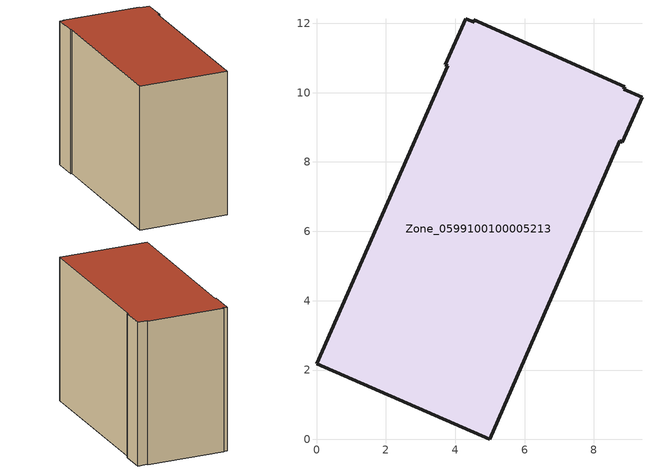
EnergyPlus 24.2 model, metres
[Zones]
Zone_0599100100005213
 floor ground (C_G): 3.79,10.77 3.72,10.8 4.3,12.13 4.54,12.03 4.53,12.1 8.89,10.18 8.86,10.1 9.39,9.86 8.82,8.57 8.74,8.61 5,0 0,2.18 z0
 wall outside (C_F): 3.72,10.8 3.79,10.77 0,2.18 5,0 8.74,8.61 8.82,8.57 9.39,9.86 8.86,10.1 8.89,10.18 4.53,12.1 4.54,12.03 4.3,12.13 3.72,10.8 z0:8.83
 roof outside (C_R): 4.54,12.03 4.3,12.13 3.72,10.8 3.79,10.77 0,2.18 5,0 8.74,8.61 8.82,8.57 9.39,9.86 8.86,10.1 8.89,10.18 4.53,12.1 z8.83
[BUILDING]
Pand.0599100100005213: North Axis=0; Terrain=City; Loads Convergence Tolerance Value=0.04; Temperature Convergence Tolerance Value=0.4; Solar Distribution=FullExterior; Maximum Number of Warmup Days=25; Minimum Number of Warmup Days=1
[Site:Location]
Rotterdam.The.Hague.AP_ZH_NLD Design_Conditions: Latitude=51.96; Longitude=4.45; Time Zone=1; Elevation=-4.5
[SITE:GROUNDTEMPERATURE:BUILDINGSURFACE]
18, 18, 18, 18, 18, 18, 18, 18, 18, 18, 18, 18
[MATERIAL] Thermal Absorptance=0.9; Solar Absorptance=0.7; Visible Absorptance=0.7
Name | Roughness | Thickness | Conductivity | Density | Specific Heat
G.TI.2006-2014 | MediumSmooth | 0.15 | 0.06 | 540 | 1210
F.TI.2006-2014 | Rough | 0.3 | 0.12 | 1920 | 840
R.TI.2006-2014 | MediumRough | 0.2 | 0.08 | 1500 | 1000
[CONSTRUCTION]
C_G: G.TI.2006-2014
C_F: F.TI.2006-2014
C_R: R.TI.2006-2014
[ZONE]
Zone_0599100100005213: Type=1; Multiplier=1; Ceiling Height=Autocalculate; Volume=Autocalculate; Floor Area=autocalculate; Part of Total Floor Area=Yes
[ZONEINFILTRATION:DESIGNFLOWRATE]
Infil_Zone_0599100100005213: Zone or ZoneList or Space or SpaceList=Zone_0599100100005213; Schedule=AlwaysOn; Design Flow Rate Calculation Method=Flow/Area; Flow Rate per Floor Area=0.0015; Constant Term Coefficient=1; Temperature Term Coefficient=0; Velocity Term Coefficient=0; Velocity Squared Term Coefficient=0
[HVACTEMPLATE:ZONE:IDEALLOADSAIRSYSTEM]
Zone_0599100100005213: Maximum Heating Supply Air Temperature=50; Minimum Cooling Supply Air Temperature=13; Maximum Heating Supply Air Humidity Ratio=0.0156; Minimum Cooling Supply Air Humidity Ratio=0.0077; Heating Limit=NoLimit; Cooling Limit=NoLimit; Dehumidification Control Type=ConstantSensibleHeatRatio; Cooling Sensible Heat Ratio=0.7; Dehumidification Setpoint=60; Humidification Control Type=None; Humidification Setpoint=30; Outdoor Air Method=None; Outdoor Air Flow Rate per Person=0.00944; Outdoor Air Flow Rate per Zone Floor Area=0; Outdoor Air Flow Rate per Zone=0; Demand Controlled Ventilation Type=None; Outdoor Air Economizer Type=NoEconomizer; Heat Recovery Type=None; Sensible Heat Recovery Effectiveness=0.7; Latent Heat Recovery Effectiveness=0.65
[ZONECONTROL:THERMOSTAT]
ThermostatControl_Zone_0599100100005213: Zone or ZoneList=Zone_0599100100005213; Control Type Schedule=DualSetpointControlType; Control 1=Thermostat_Zone_0599100100005213; Temperature Difference Between Cutout And Setpoint=0
[THERMOSTATSETPOINT:DUALSETPOINT]
Thermostat_Zone_0599100100005213: Heating Setpoint Temperature Schedule=HeatingSetpoint_Zone_0599100100005213; Cooling Setpoint Temperature Schedule=CoolingSetpoint_Zone_0599100100005213
[SCHEDULE:COMPACT]
HeatingSetpoint_Zone_0599100100005213: Through: 12/31, For: AllDays, Until: 24:00, 21
CoolingSetpoint_Zone_0599100100005213: Through: 12/31, For: AllDays, Until: 24:00, 24
DualSetpointControlType: Through: 12/31, For: AllDays, Until: 24:00, 4
AlwaysOn: Through: 12/31, For: AllDays, Until: 24:00, 1
